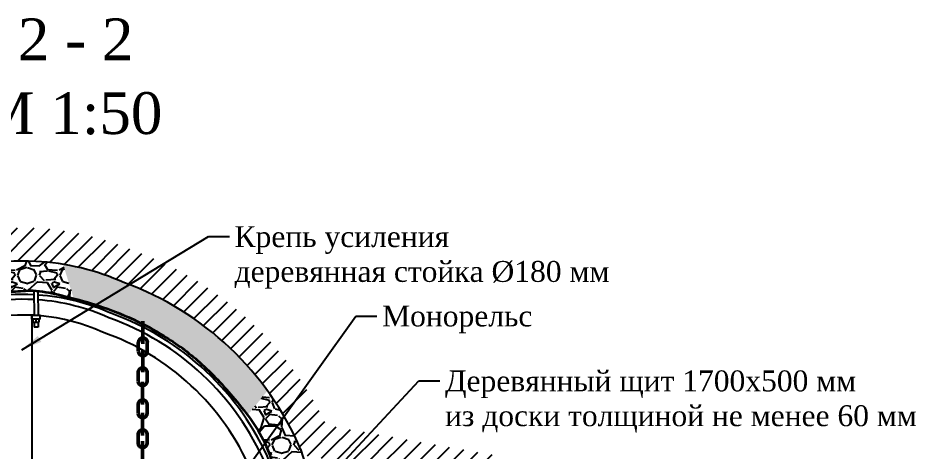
# Model space of a CAD drawing. Header units: millimetres. Extents: x -46762 to 161452, y -66984 to 31524.
# Drawn here: x 9262 to 14639, y 7185 to 9783 of the extents above; entities that cross this region are included whole.
import ezdxf

# ---------------------------------------------------------------- set-up
doc = ezdxf.new("R2010")
doc.units = ezdxf.units.MM
doc.header["$LTSCALE"] = 0.5
doc.styles.get("Standard").update_dxf_attribs({"font": 'TIMES.TTF'})
doc.linetypes.add('FENCELINE1', pattern='A,6.35,-2.54,[133,ltypeshp.shx,S=2.54,R=0,X=-2.54,Y=0],-2.54,25.4', length=36.83)
doc.dimstyles.new('ISO-25', dxfattribs={"dimscale": 50, "dimtxt": 2.5, "dimasz": 2.5, "dimexe": 1.25, "dimexo": 0.625, "dimtad": 1, "dimdec": 0, "dimtxsty": 'Standard', "dimcen": 2.5, "dimadec": 0, "dimazin": 0, "dimtfac": 1, "dimtdec": 0, "dimtmove": 0, "dimatfit": 3, "dimfxl": 1, "dimarcsym": 0})
pattern_1 = [(228.0128, (21943.74142524059, 26783.5741609892), (-2032.001726589601, -2286.002808951258), [34.1721, -3383.05]), (184.9697, (21920.88142524059, 26758.1741609892), (3048.004930617913, 253.9982075387458), [58.6405, -5805.4]), (132.5104, (21862.46142524059, 26753.0941609892), (2539.998151833169, -2794.002729246041), [41.34819999999999, -4093.47]), (267.2737, (21763.40142524059, 26689.5941609892), (253.9988970828173, 5079.998365336643), [53.40049999999999, -5286.639999999999]), (292.8337, (21760.86142524059, 26636.2541609892), (-1270.003605550191, 3048.001733005111), [52.3634, -5183.98]), (357.2737, (21781.18142524059, 26587.9941609892), (-5079.998365336643, 253.9988970828175), [53.40049999999999, -5286.639999999999]), (37.6942, (21834.52142524059, 26585.4541609892), (-3302.002086123993, -2539.997735698489), [70.61939999999998, -6991.310000000001]), (72.2553, (21890.40142524059, 26628.6341609892), (1778.00355654672, 5588.00162060364), [66.672, -6600.53]), (121.4296, (21910.72142524059, 26692.1341609892), (-2032.000523526448, 3301.996115997269), [53.5813, -5304.55]), (175.2364, (21882.78142524059, 26737.8541609892), (2793.997805305446, -253.9976162721156), [61.17129999999995, -2997.389999999997]), (222.3974, (21821.82142524059, 26742.9341609892), (-3048.000091723971, -2793.996365063697), [79.1078, -7831.68]), (138.8141, (22014.86142524059, 26687.0541609892), (-1777.998867422474, 1523.997655712401), [27.0005, -2673.06]), (171.4692, (21994.54142524059, 26704.8341609892), (3301.99495955914, -508.0012800045699), [51.36819999999994, -5085.459999999994]), (225, (21943.74142524059, 26712.4541609892), (-5.329070518200751e-14, -253.9998268700197), [35.9209, -323.289]), (203.1986, (21925.96142524059, 26742.9341609892), (1270.004282559083, 508.0022274306265), [19.3441, -1915.06]), (291.8014, (21908.18142524059, 26735.3141609892), (-254.0001781894509, 762.0004908731864), [27.3566, -1340.48]), (30.9638, (21918.34142524059, 26709.9141609892), (761.9991954808227, 508.0003958660552), [44.43199999999995, -1436.629999999998]), (161.5651, (21956.44142524059, 26732.7741609892), (508.0002318180981, -253.9996222465077), [32.1287, -771.0899999999999]), (16.38950000000001, (21760.86142524059, 26735.3141609892), (2540.001401396935, 761.9984149967804), [45.00880000000001, -4455.88]), (70.3462, (21804.04142524059, 26748.0141609892), (-1015.997168867651, -2793.9960488545), [37.7599, -3738.219999999999]), (293.1986, (21956.44142524059, 26783.5741609892), (-508.0022274306264, 1270.004282559083), [38.688, -1895.72]), (343.6105, (21971.68142524059, 26748.0141609892), (-2540.001401396935, 761.9984149967811), [45.00879999999996, -4455.879999999994]), (339.444, (21760.86142524059, 26577.8341609892), (-1270.001576425591, 507.9993836050138), [43.4035, -2126.77]), (294.7751, (21801.50142524059, 26562.5941609892), (-1269.997040362684, 2793.998702615667), [36.36719999999995, -3600.359999999997]), (66.80140000000002, (21958.98142524058, 26529.5741609892), (508.0022274306268, 1270.004282559083), [38.688, -1895.72]), (17.35400000000001, (21974.22142524059, 26565.1341609892), (-3302.000178185996, -1015.998467560563), [42.57829999999999, -4215.239999999999]), (69.444, (21834.52142524059, 26529.5741609892), (-507.9993836050144, -1270.001576425591), [21.7018, -2148.48]), (101.3098999999999, (21943.74142524059, 26529.5741609892), (-253.9987462887348, 1015.996746090262), [12.95149999999999, -1282.199999999999]), (165.9638, (21941.20142524059, 26542.2741609892), (762.0005354697173, -253.9995604123641), [52.3634, -994.905]), (186.0090000000001, (21890.40142524059, 26554.9741609892), (2539.996254442795, 253.9994068547858), [48.5267, -4804.139999999999]), (303.6901, (21918.34142524059, 26687.0541609892), (-254.0000871307233, 507.999509923184), [36.6324, -879.178]), (353.1572, (21938.66142524059, 26656.5741609892), (4318.001785664343, -508.002275165484), [63.95569999999999, -6331.599999999999]), (60.94540000000001, (22002.16142524059, 26648.9541609892), (-1015.997636582909, -1777.995761083413), [26.1508, -2588.94]), (90, (22014.86142524059, 26671.8141609892), (-254, 254), [15.24, -238.76]), (120.2564, (21885.32142524059, 26562.5941609892), (1015.997846683611, -1777.999103247756), [35.2867, -3493.39]), (48.01279999999999, (21867.54142524059, 26593.0741609892), (2032.001726589601, 2286.002808951258), [68.3443, -3348.88]), (0, (21913.26142524059, 26643.8741609892), (254, 254), [66.04, -187.96]), (325.3048, (21979.30142524058, 26643.8741609892), (-2539.995599095369, 1778.000169048476), [40.161, -3975.93]), (254.0546, (22012.32142524059, 26621.0141609892), (-254.0006479701474, -1016.002420320363), [36.9829, -1812.17]), (207.646, (22002.16142524059, 26585.4541609892), (-4825.998304902272, -2540.001597472339), [60.2145, -5961.25]), (175.4261, (21948.82142524059, 26557.5141609892), (-3302.000760474751, 253.9987711219462), [63.70289999999995, -6306.579999999994]), (175.4261, (21948.82142524059, 26557.5141609892), (-3302.000760474751, 253.9987711219462), [63.70289999999995, -6306.579999999994])]
pattern_2 = [(45, (21760.86142524059, 26529.5741609892), (-49.99999991609842, 49.99999991609842), [])]

msp = doc.modelspace()

# ---------------------------------------------------------------- hatches: boundary and pattern name
h = msp.add_hatch()
h.set_pattern_fill('JIS_WOOD', color=256, scale=100, style=0)
h.set_pattern_definition(pattern_2)
edge = h.paths.add_edge_path()
edge.add_line((8215.144200551546, 7865.986081542815), (8134.010628755212, 8067.478839112544))
edge.add_arc((9291.696792106453, 6843.684070600582), 1684.610010730131, 133.4099089204778, 141.3689034468819)
edge.add_line((7975.7101880359, 7895.392274504604), (6669.646097487456, 8125.686612202771))
edge.add_spline(control_points=[(6669.646097487456, 8125.686612202771), (6639.063861309699, 8063.399850824731), (6608.481625131942, 8001.113089446691), (6578.996341369769, 7938.585287623813)], knot_values=[0, 0, 0, 0, 204.9934871584311, 204.9934871584311, 204.9934871584311, 204.9934871584311], degree=3, periodic=0)
edge.add_line((6578.996341369769, 7938.585287623813), (8044.179958707741, 7680.233884195088))
edge.add_arc((11860.47084913891, 4198.029925177827), 5166.219175817399, 135.898298901819, 137.6208716862335, ccw=False)
edge.add_arc((9291.696792106464, 6843.684070600575), 1484.610010730145, 136.4806348900096, 140.2310987936289, ccw=False)
h.paths.add_polyline_path([(8499.038738623349, 8098.976902655515), (8350.120680562868, 8240.589691758512, 0.04116149715730429), (8134.010628755211, 8067.478839112544), (8215.144200551546, 7865.986081542815, -0.06208310508656172)])
h.paths.add_polyline_path([(9368.167022533318, 8326.323334824549, -0.06984893983866813), (9773.440195547864, 8247.95974766717), (9870.866626883455, 8425.33305809234, 0.07567807776604513), (9378.46874889568, 8526.057844696916, 0.1625658338602605), (8350.120680562864, 8240.589691758516), (8499.038738623349, 8098.976902655515, -0.1549109741208516)])
h.paths.add_polyline_path([(10093.80054931071, 8335.50046091486, 0.01667558063274182), (9968.373815760893, 8385.895419816115, 0.01575128642771149), (9870.866626883455, 8425.33305809234), (9773.440195547864, 8247.95974766717, -0.0229347332686989), (9900.038783619673, 8197.931797318946, -0.03395809461550877), (10126.72638862911, 8097.625403747268)])
h = msp.add_hatch()
h.set_pattern_fill('JIS_WOOD', color=256, scale=100, style=0)
h.set_pattern_definition(pattern_2)
h.paths.add_polyline_path([(10093.80054931071, 8335.500460914856), (10126.72638862911, 8097.625403747268, -0.1320571090435448), (10822.6693283485, 7453.081037592256), (10999.6543649743, 7547.234643548614, 0.1514957443725014)])
h.paths.add_polyline_path([(10999.6543649743, 7547.234643548614), (10822.6693283485, 7453.081037592256, -0.03885558826429145), (10954.46970394162, 7202.038011372133), (10964.93764980145, 7168.744738506168), (11097.50592799049, 7145.148967414949), (11216.38094831798, 7327.133780932749), (11108.79798128624, 7346.282427185623, 0.0282257316013891)])
h = msp.add_hatch()
h.set_pattern_fill('GRAVEL', color=256, scale=10, style=0)
h.set_pattern_definition(pattern_1)
h.paths.add_polyline_path([(8209.122031848357, 7601.538056381127), (8192.167072512457, 7618.770722172845), (8234.404800261036, 7663.950594250855), (8268.320893097662, 7628.244429228394, -0.002656088036300925), (8307.315904727326, 7669.04287029363, -0.01789722439344808), (8368.866529685798, 7737.33231595705), (8286.422332787035, 7936.153816360242, 0.03322276475751662), (8150.57974238045, 7793.378107006385, 0.03004717664869574), (7746.375106622191, 7322.775801883519, 0.004005291559490894), (7693.35801437731, 7252.153173147097), (7890.45907646686, 7227.763867194666), (7898.264479066637, 7237.632429271318), (7900.350647535371, 7235.982403192247, -0.0009290397136440608), (7912.485771830979, 7251.670034632665, -0.02915937701006321), (7912.07833573786, 7258.650459190263, -0.380121823829234), (7965.027714298804, 7318.234758609851, -0.01752227557867405)])
edge = h.paths.add_edge_path()
edge.add_spline(control_points=[(8360.992359038515, 7756.321577559618), (8379.780337921962, 7773.969537003151), (8423.399118292738, 7812.823245564956), (8500.881332388126, 7874.063695972742), (8594.638932946917, 7941.448997248368), (8669.338406395938, 7986.514047720011), (8711.182315318812, 8006.888370642577), (8714.847425501863, 8008.640207636508)], knot_values=[152.7822821871677, 152.7822821871677, 152.7822821871677, 152.7822821871677, 230.0924184786072, 327.8862951727494, 448.9270130867247, 576.4607668227341, 588.657198825191, 588.657198825191, 588.657198825191, 588.657198825191], degree=3, periodic=0)
edge.add_line((8714.847425501866, 8008.640207636505), (8538.23604759158, 8122.888428955888))
edge.add_arc((9291.696792106457, 6843.684070600568), 1484.610010730146, 120.4983969481544, 132.6198014808852)
edge.add_line((8286.422332787035, 7936.153816360242), (8360.992359038513, 7756.321577559618))
edge = h.paths.add_edge_path()
edge.add_arc((9291.69679210646, 6843.684070600568), 1484.610010730146, 87.49876207722356, 120.4983969481544)
edge.add_line((8538.236047591581, 8122.888428955888), (8714.847425501865, 8008.640207636508))
edge.add_spline(control_points=[(8714.847425501863, 8008.640207636508), (8750.10594105802, 8025.492953889036), (8842.13474555562, 8061.852029439349), (8979.962707949344, 8110.873264439841), (9118.968879347802, 8135.158965303723), (9239.206664467598, 8145.505767647403), (9314.25714665712, 8152.973637765532), (9355.310663338787, 8151.239148500448), (9356.48661693541, 8151.184758665378)], knot_values=[588.657198825191, 588.657198825191, 588.657198825191, 588.657198825191, 705.987392464975, 884.9933961247074, 1026.566264805803, 1127.514278337568, 1247.675988787399, 1251.220147640498, 1251.220147640498, 1251.220147640498, 1251.220147640498], degree=3, periodic=0)
edge.add_line((9356.486616935414, 8151.184758665375), (9356.486616935412, 8326.879662071497))
edge = h.paths.add_edge_path()
edge.add_arc((9291.696792106486, 6843.684070600611), 1484.610010730102, 80.68665224706682, 87.0474662254224)
edge.add_arc((9291.696792106424, 6843.684070600568), 1484.610010730145, 87.04746622542018, 87.49876207722217)
edge.add_line((9356.48661693541, 8326.879662071497), (9356.486616935412, 8151.184758665382))
edge.add_spline(control_points=[(9356.48661693541, 8151.184758665378), (9362.13203370939, 8150.923648628275), (9367.772267019012, 8150.554289404397), (9373.407234529746, 8150.087980649303)], knot_values=[1251.220147640498, 1251.220147640498, 1251.220147640498, 1251.220147640498, 1268.234640301075, 1268.234640301075, 1268.234640301075, 1268.234640301075], degree=3, periodic=0)
edge.add_line((9373.407234529739, 8150.087980649303), (9381.684653481101, 8150.199843647879))
edge.add_line((9381.684653481101, 8150.199843647879), (9381.688221912998, 8149.333865722736))
edge.add_spline(control_points=[(9381.688221912991, 8149.333865722736), (9422.092927166532, 8145.324667815952), (9493.932528452217, 8129.719038646504), (9564.798766350888, 8112.410876449969), (9595.902031486858, 8104.285919673144)], knot_values=[1276.573139770745, 1276.573139770745, 1276.573139770745, 1276.573139770745, 1398.685332613592, 1495.167378606836, 1495.167378606836, 1495.167378606836, 1495.167378606836], degree=3, periodic=0)
edge.add_line((9595.902031486858, 8104.285919673144), (9531.95674818711, 8308.724014583084))
h = msp.add_hatch()
h.set_pattern_fill('GRAVEL', color=256, scale=10, style=0)
h.set_pattern_definition(pattern_1)
edge = h.paths.add_edge_path()
edge.add_arc((9291.696792106464, 6843.684070600611), 1484.610010730102, 65.80989407766907, 80.68665224706605)
edge.add_line((9531.95674818711, 8308.724014583084), (9595.90203148686, 8104.285919673144))
edge.add_spline(control_points=[(9595.902031486858, 8104.285919673144), (9631.878924422592, 8094.887848480637), (9753.990803607194, 8060.560282734674), (9913.703081839432, 8000.897527375058), (10031.76253356669, 7940.635352965761), (10068.96573119378, 7919.87991431517)], knot_values=[1495.167378606836, 1495.167378606836, 1495.167378606836, 1495.167378606836, 1606.767373776011, 1876.443284667258, 2004.181331076311, 2004.181331076311, 2004.181331076311, 2004.181331076311], degree=3, periodic=0)
edge.add_line((10068.96573119378, 7919.879914315166), (10151.76640411947, 8084.196745925739))
edge.add_arc((9275.776971257892, 6480.825534813328), 1827.062321627051, 61.3503558604495, 70.02103318437126)
edge = h.paths.add_edge_path()
edge.add_line((10151.76640411947, 8084.196745925739), (10068.96573119378, 7919.87991431517))
edge.add_spline(control_points=[(10068.96573119378, 7919.87991431517), (10091.62394262007, 7907.239035380404), (10190.34374035425, 7849.217756902883), (10292.87645301357, 7774.435663591648), (10366.78105747898, 7707.363105865305), (10375.25317246748, 7699.493924418028)], knot_values=[2004.181331076311, 2004.181331076311, 2004.181331076311, 2004.181331076311, 2081.978828262659, 2347.316475096466, 2382.096812330185, 2382.096812330185, 2382.096812330185, 2382.096812330185], degree=3, periodic=0)
edge.add_line((10375.25317246748, 7699.493924418024), (10397.61611512332, 7922.919034694838))
edge.add_arc((9275.776971257892, 6480.825534813324), 1827.062321627052, 52.1197966309686, 61.3503558604496)
edge = h.paths.add_edge_path()
edge.add_line((10397.61611512333, 7922.919034694834), (10375.25317246748, 7699.493924418028))
edge.add_spline(control_points=[(10375.25317246748, 7699.493924418028), (10441.00697460329, 7638.419611739566), (10528.33963689933, 7541.37107324009), (10612.19319679276, 7439.002417923799), (10636.829335088, 7406.2811709419)], knot_values=[2382.096812330185, 2382.096812330185, 2382.096812330185, 2382.096812330185, 2652.03406126852, 2773.856504754532, 2773.856504754532, 2773.856504754532, 2773.856504754532], degree=3, periodic=0)
edge.add_line((10636.829335088, 7406.281170941897), (10755.9595522042, 7551.907349696005))
edge.add_arc((9275.7769712579, 6480.825534813317), 1827.062321627052, 35.89005031697413, 52.1197966309688)
edge = h.paths.add_edge_path()
edge.add_line((11070.06259145401, 6834.395152224592), (10996.52025000262, 7068.296365884446))
edge.add_line((10996.52025000262, 7068.296365884446), (10886.527678033, 6834.359386286))
edge.add_spline(control_points=[(10886.527678033, 6834.359386285996), (10892.67594915214, 6818.410637678397), (10898.7311429938, 6802.412551249443), (10904.5971593453, 6786.321326732559)], knot_values=[3401.372531660464, 3401.372531660464, 3401.372531660464, 3401.372531660464, 3452.620616990302, 3452.620616990302, 3452.620616990302, 3452.620616990315], degree=3, periodic=0)
edge.add_line((10904.5971593453, 6786.321326732559), (10915.16369706534, 6773.294431885155))
edge.add_line((10915.16369706534, 6773.294431885155), (10910.62151693032, 6769.610121979364))
edge.add_spline(control_points=[(10910.62151693032, 6769.610121979356), (10927.84403409447, 6721.393902497584), (10951.10242665865, 6652.005182466921), (10986.1194462395, 6588.610219435406), (10997.3169570718, 6570.045481403849)], knot_values=[3470.331631116062, 3470.331631116062, 3470.331631116062, 3470.331631116062, 3623.424774442904, 3688.660776065212, 3688.660776065212, 3688.660776065212, 3688.660776065212], degree=3, periodic=0)
edge.add_line((10997.31695707179, 6570.045481403849), (11142.9648421779, 6668.920239311396))
edge.add_arc((-2508.463871298572, -3915.609858244563), 17274.07836340908, 37.78793510149723, 37.98051609370651)
edge.add_line((11107.31136553385, 6714.745168999765), (11070.06259145401, 6834.395152224592))
edge = h.paths.add_edge_path()
edge.add_line((11142.9648421779, 6668.920239311399), (10997.3169570718, 6570.045481403857))
edge.add_spline(control_points=[(10997.3169570718, 6570.045481403849), (11032.1224164741, 6512.340314108274), (11105.92242897772, 6417.130901539596), (11222.68326667681, 6243.896547786473), (11336.3849459293, 6141.347569522222), (11390.23056884135, 6059.349221792691), (11394.73024498631, 6052.217121743026)], knot_values=[3688.660776065212, 3688.660776065212, 3688.660776065212, 3688.660776065212, 3891.435217638853, 4045.794534359229, 4316.226242296844, 4341.63937425416, 4341.63937425416, 4341.63937425416, 4341.63937425416], degree=3, periodic=0)
edge.add_line((11394.73024498646, 6052.217121742884), (11404.11689917223, 6038.746306133999))
edge.add_line((11404.11689917223, 6038.746306133999), (11403.34831295181, 6038.210744422482))
edge.add_spline(control_points=[(11403.34831295181, 6038.210744422478), (11429.55488380188, 5994.583999677176), (11474.05546724292, 5902.071480355873), (11527.73285446785, 5815.476980032272), (11554.63526855816, 5772.425013988643)], knot_values=[4358.148577480772, 4358.148577480772, 4358.148577480772, 4358.148577480772, 4511.30803967567, 4663.641791847822, 4663.641791847822, 4663.641791847822, 4663.641791847822], degree=3, periodic=0)
edge.add_line((11554.63526855816, 5772.425013988639), (11673.59002496043, 5934.098547426809))
edge.add_arc((6914.309250065055, 2931.597431122969), 5627.234351588226, 32.24671555163601, 34.6714628418029)
edge.add_arc((-2508.463871298551, -3915.609858244585), 17274.07836340908, 35.57036593930376, 37.78793510149733)
edge = h.paths.add_edge_path()
edge.add_line((11673.59002496043, 5934.098547426809), (11554.63526855816, 5772.425013988639))
edge.add_spline(control_points=[(11554.63526855816, 5772.425013988643), (11577.66683161983, 5735.567575561963), (11640.41421769341, 5635.841401377973), (11697.77045637338, 5523.17891434121), (11735.47926078037, 5449.444694392689), (11739.26944102063, 5442.032638317978)], knot_values=[4663.641791847822, 4663.641791847822, 4663.641791847822, 4663.641791847822, 4794.057018072348, 5017.412099553402, 5042.375410536733, 5042.375410536733, 5042.375410536733, 5042.375410536733], degree=3, periodic=0)
edge.add_line((11739.26944102063, 5442.032638317982), (11935.59156096331, 5471.772701051173))
edge.add_arc((6914.309250065041, 2931.597431122987), 5627.234351588226, 26.83401766541005, 32.24671555163579)
edge = h.paths.add_edge_path()
edge.add_line((11935.5915609633, 5471.772701051177), (11739.26944102063, 5442.032638317985))
edge.add_spline(control_points=[(11739.26944102063, 5442.032638317978), (11777.74510906496, 5366.789829011097), (11853.04760549691, 5219.347595614228), (11938.91348973984, 5029.082578022972), (11984.15925426483, 4913.509698147405), (11999.39456303152, 4873.341668444173)], knot_values=[5042.375410536733, 5042.375410536733, 5042.375410536733, 5042.375410536733, 5295.788178742285, 5539.226195229879, 5668.095883707637, 5668.095883707637, 5668.095883707637, 5668.095883707637], degree=3, periodic=0)
edge.add_line((11999.39456303152, 4873.341668444173), (12165.20622030194, 4954.923271330503))
edge.add_arc((6914.309250065037, 2931.597431123002), 5627.234351588225, 21.07314883138623, 26.83401766540994)
edge = h.paths.add_edge_path()
edge.add_line((12165.20622030194, 4954.923271330499), (11999.39456303152, 4873.341668444169))
edge.add_spline(control_points=[(11999.39456303152, 4873.341668444173), (12008.46112416499, 4849.437597808457), (12046.40282985055, 4747.464399891778), (12093.19383050233, 4615.094938650669), (12128.6467274112, 4505.834529476415), (12138.06789301568, 4475.659364135969)], knot_values=[5668.095883707637, 5668.095883707637, 5668.095883707637, 5668.095883707637, 5744.786479660039, 5994.460388442145, 6089.28226429849, 6089.28226429849, 6089.28226429849, 6089.28226429849], degree=3, periodic=0)
edge.add_line((12138.06789301568, 4475.659364135969), (12337.48461660828, 4433.241660430704))
edge.add_arc((6914.309250065045, 2931.597431122973), 5627.234351588225, 15.47708601329053, 21.07314883138651)
h = msp.add_hatch()
h.set_pattern_fill('GRAVEL', color=256, scale=10, style=0)
h.set_pattern_definition(pattern_1)
edge = h.paths.add_edge_path()
edge.add_line((10755.9595522042, 7551.907349696005), (10636.829335088, 7406.2811709419))
edge.add_spline(control_points=[(10636.829335088, 7406.2811709419), (10680.59512902932, 7348.152281756789), (10758.23956624788, 7227.534895017485), (10810.41847602729, 7022.725366722028), (10862.63942710421, 6896.326027209296), (10886.527678033, 6834.359386285996)], knot_values=[2773.856504754532, 2773.856504754532, 2773.856504754532, 2773.856504754532, 2990.272563762766, 3202.255235390121, 3401.372531660464, 3401.372531660464, 3401.372531660464, 3401.372531660464], degree=3, periodic=0)
edge.add_line((10886.527678033, 6834.359386286), (10996.52025000259, 7068.296365884384))
edge.add_line((10996.52025000259, 7068.296365884384), (10954.46970394162, 7202.038011372115))
edge.add_arc((9275.776971257892, 6480.825534813339), 1827.062321627047, 23.24968769465513, 35.89005031697344)
h = msp.add_hatch()
h.set_pattern_fill('JIS_WOOD', color=256, scale=100, style=0)
h.set_pattern_definition(pattern_2)
h.paths.add_polyline_path([(11244.10416069123, 7322.199338228897), (11216.38094831798, 7327.133780932749), (11097.50592799049, 7145.148967414949), (11372.06398214151, 7096.280496876632)])
h.paths.add_polyline_path([(11883.69460788842, 7208.358908298349), (11244.10416069123, 7322.1993382289), (11372.0639821415, 7096.280496876636), (11772.54619341004, 7024.998839512722)])
h.paths.add_polyline_path([(12138.70597339982, 7162.969544504362), (11883.69460788842, 7208.358908298353), (11772.54619341004, 7024.998839512722), (12163.05274266581, 6955.492745960539)])

# ---------------------------------------------------------------- linework, layer by layer
for p, q in [((9357.785048151, 8149.876858725551), (9381.684653481097, 8150.199843647879)), ((9357.785048151, 8149.876858725551), (9358.291957231831, 8002.771474675803)), ((9381.684653481097, 8150.199843647879), (9382.290229780047, 8003.24013640223)), ((9345.383758295084, 7980.466643051848), (9344.845715810261, 8002.460062756047)), ((9344.845715810261, 8002.460062756047), (9344.845715810261, 3978.32700413678)), ((9395.056178945943, 8003.443942528753), (9344.851692619177, 8002.215750326861)), ((9351.62650407321, 7980.594640727537), (9351.62650407321, 7962.844036078746)), ((9351.62650407321, 7962.844036078746), (9389.126411115394, 7962.844036078746)), ((9358.456486074145, 7962.844036078746), (9358.579934217341, 7932.88595644206)), ((9370.376457594302, 7962.844036078746), (9370.01921022926, 7981.010212756111)), ((9382.456689834908, 7962.844036078746), (9382.57973045831, 7932.984852309874)), ((9389.126411115394, 7962.844036078746), (9389.126411115394, 7981.427081354588)), ((9395.380145812778, 7981.446327988335), (9395.056178945943, 8003.443942528753)), ((9382.57973045831, 7932.984852309874), (9358.579934217341, 7932.88595644206)), ((10954.46970394162, 7202.038011372115), (11070.06259145393, 6834.395152224442))]:
    msp.add_line(p, q)
at = {"linetype": 'Continuous', "lineweight": 50}
for p, q in [((10008.59991808677, 7968.94480728983), (10008.59991808677, 7833.767795419175)), ((10008.59991808677, 7797.934160204561), (10008.59991808677, 7662.757148333723)), ((10007.47552923084, 7605.806467622817), (10007.47552923084, 7470.62945575198)), ((10007.47552923084, 7419.922502637557), (10007.47552923084, 7284.745490766902)), ((10007.47552923084, 7250.173520166863), (10007.47552923084, 7114.996508296026))]:
    msp.add_line(p, q, dxfattribs=at)
at = {"lineweight": 50}
for p, q in [((9982.357702550307, 7788.209640053006), (9982.357702550307, 7841.098444733441)), ((10036.427442885546, 7788.209640053006), (10036.427442885546, 7841.098444733441)), ((9981.233313694378, 7609.928603181041), (9981.233313694378, 7662.817407861708)), ((10035.303054029617, 7609.928603181041), (10035.303054029617, 7662.817407861708)), ((9981.233313694378, 7417.692403739675), (9981.233313694378, 7470.58120842011)), ((10035.303054029617, 7417.692403739675), (10035.303054029617, 7470.58120842011)), ((9981.233313694378, 7239.187335400733), (9981.233313694378, 7292.076140081168)), ((10035.303054029617, 7239.187335400733), (10035.303054029617, 7292.076140081168))]:
    msp.add_line(p, q, dxfattribs=at)
for centre, radius, start, end in [((9291.69679210646, 6843.684070600568), 1484.610010730146, 87.0474662254215, 140.2310987936279), ((9291.696792106472, 6843.684070600611), 1484.610010730102, 65.80989407766927, 87.04746622542184), ((9275.776971257896, 6480.825534813332), 1827.062321627046, 23.24968769465538, 70.02103318437136), ((9291.69679210646, 6843.684070600568), 1284.610010730146, 87.0474662254215, 140.2310987936279), ((9291.69679210646, 6843.684070600568), 1284.610010730146, 65.80989407766954, 85.97848060995359), ((9291.69679210646, 6843.684070600568), 1255.610010730146, 86.97463752889544, 140.2310987936279), ((9291.69679210646, 6843.684070600568), 1255.610010730146, 65.80989407766954, 85.87995748145725), ((9272.751768059628, 6478.701696348027), 1630.680376390108, 23.27338629552782, 70.46266131413314), ((9291.69679210646, 6843.684070600568), 1161.610010730146, 65.80989407766954, 140.2310987936279), ((9471.04113498164, 2844.003441228582), 5138.000000000036, 90.84375477681475, 91.40139261365985), ((9272.26432267448, 6478.358284909093), 1602.263852290448, 23.27743442099942, 70.53446070426473), ((9270.592481726038, 6477.180451815842), 1510.26512469393, 23.29248013400365, 70.78327904713676)]:
    msp.add_arc(centre, radius, start, end)
at = {"linetype": 'Continuous', "lineweight": 50}
for centre, radius, start, end in [((10009.7243069427, 7841.038185205747), 26.9764771566993, 0, 180), ((10009.80823393757, 7787.544253752043), 26.67062993197621, 181.8699488635653, 1.869948863565283), ((10008.59991808677, 7662.757148333723), 26.9764771566993, 0, 180), ((10008.68384508164, 7609.263216880019), 26.67062993197621, 181.8699488635653, 1.869948863565283), ((10008.59991808677, 7470.520948892401), 26.9764771566993, 0, 180), ((10008.68384508164, 7417.027017438515), 26.67062993197621, 181.8699488635653, 1.869948863565283), ((10008.59991808677, 7292.015880553474), 26.9764771566993, 0, 180), ((10008.68384508164, 7238.52194909977), 26.67062993197621, 181.8699488635653, 1.869948863565283)]:
    msp.add_arc(centre, radius, start, end, dxfattribs=at)
at = {"linetype": 'FENCELINE1', "lineweight": 35, "ltscale": 5}
msp.add_spline([(8254.208485125171, 7647.077829368514), (8333.975509454922, 7730.281149347338), (8418.724407014288, 7807.762813609199), (8495.194677656018, 7868.721324309918), (8593.810752254707, 7938.904835363985), (8703.891420289547, 8003.30285448725), (8823.175436141297, 8053.785230744164), (8993.246477998971, 8109.633149843023), (9132.510724725147, 8135.095803482924), (9232.954312361955, 8145.174848013849), (9352.95808216016, 8151.333735287422), (9502.051963064649, 8127.357985045659), (9703.151115859513, 8073.904579171885), (9955.182834344338, 7977.961315767883), (10136.09947253194, 7880.421427988811), (10349.55060796533, 7722.805820863447), (10559.70620675042, 7502.153534172816), (10748.31891546527, 7221.385781963276), (10816.28424880898, 7020.593933190103), (10904.59715934531, 6786.321326732552), (10966.24331803335, 6627.02973460636), (11113.55643056723, 6403.135910355515), (11204.8177257079, 6278.644245302668), (11380.82585977508, 6073.32876756111), (11476.48236634868, 5903.308943956072), (11622.68328930228, 5661.291847634595), (11727.89861040411, 5464.270963896735), (11852.70691583044, 5215.441447236866), (11952.13644001581, 4993.234702083428), (12026.19951881649, 4801.480455993355), (12108.91651068378, 4565.906773288851), (12166.89079981629, 4378.805492241809), (12231.86459548324, 4128.296184404491), (12272.33012885222, 3978.327004136776)], degree=3, dxfattribs=at)

# ---------------------------------------------------------------- texts
at = {"char_height": 250, "attachment_point": 1}
for s, insert, width in [('{\\fTimes New Roman|b0|i0|c204|p18;2 - 2}', (9261.158933398925, 9780.418377289934), 18457.16597580831), ('{\\fTimes New Roman|b0|i0|c204|p18;М 1:50}', (9025.2949836685, 9338.832451268896), 31183.02995083504)]:
    msp.add_mtext(s, dxfattribs=dict(at, insert=insert, width=width))
at = {"char_height": 125, "attachment_point": 1}
for s, insert in [('{\\fTimes New Roman|b0|i0|c204|p18;Крепь усиления\\Pдеревянная стойка %%c180 мм}', (10558.69340966822, 8537.050980621283)), ('{\\fTimes New Roman|b0|i0|c204|p18;Монорельс}', (11441.88741029898, 8062.011018571768)), ('{\\fTimes New Roman|b0|i0|c204|p18;Деревянный щит 1700х500 мм\\Pиз доски толщиной не менее 60 мм}', (11818.98492821731, 7673.569551707835))]:
    msp.add_mtext(s, dxfattribs=dict(at, insert=insert))

# ---------------------------------------------------------------- leaders
at = {"lineweight": 15, "annotation_type": 0, "has_hookline": 1, "hookline_direction": 0}
for points, text_width in [([(9284.41140505526, 7797.627168194947), (10402.44340966822, 8474.550980621283), (10527.44340966822, 8474.550980621283)], 2187.454938716654), ([(10031.54300180303, 6250.340381473252), (11285.63741029898, 7999.511018571768), (11410.63741029898, 7999.511018571768)], 870.7642393655372), ([(10180.08170198632, 6023.987355564113), (11662.73492821731, 7611.069551707835), (11787.73492821731, 7611.069551707835)], 2752.883922134102)]:
    msp.add_leader(points, dimstyle='ISO-25', override={"dimgap": 0.625, "dimtad": 0}, dxfattribs=dict(at, text_width=text_width))

doc.saveas('drawing.dxf')
